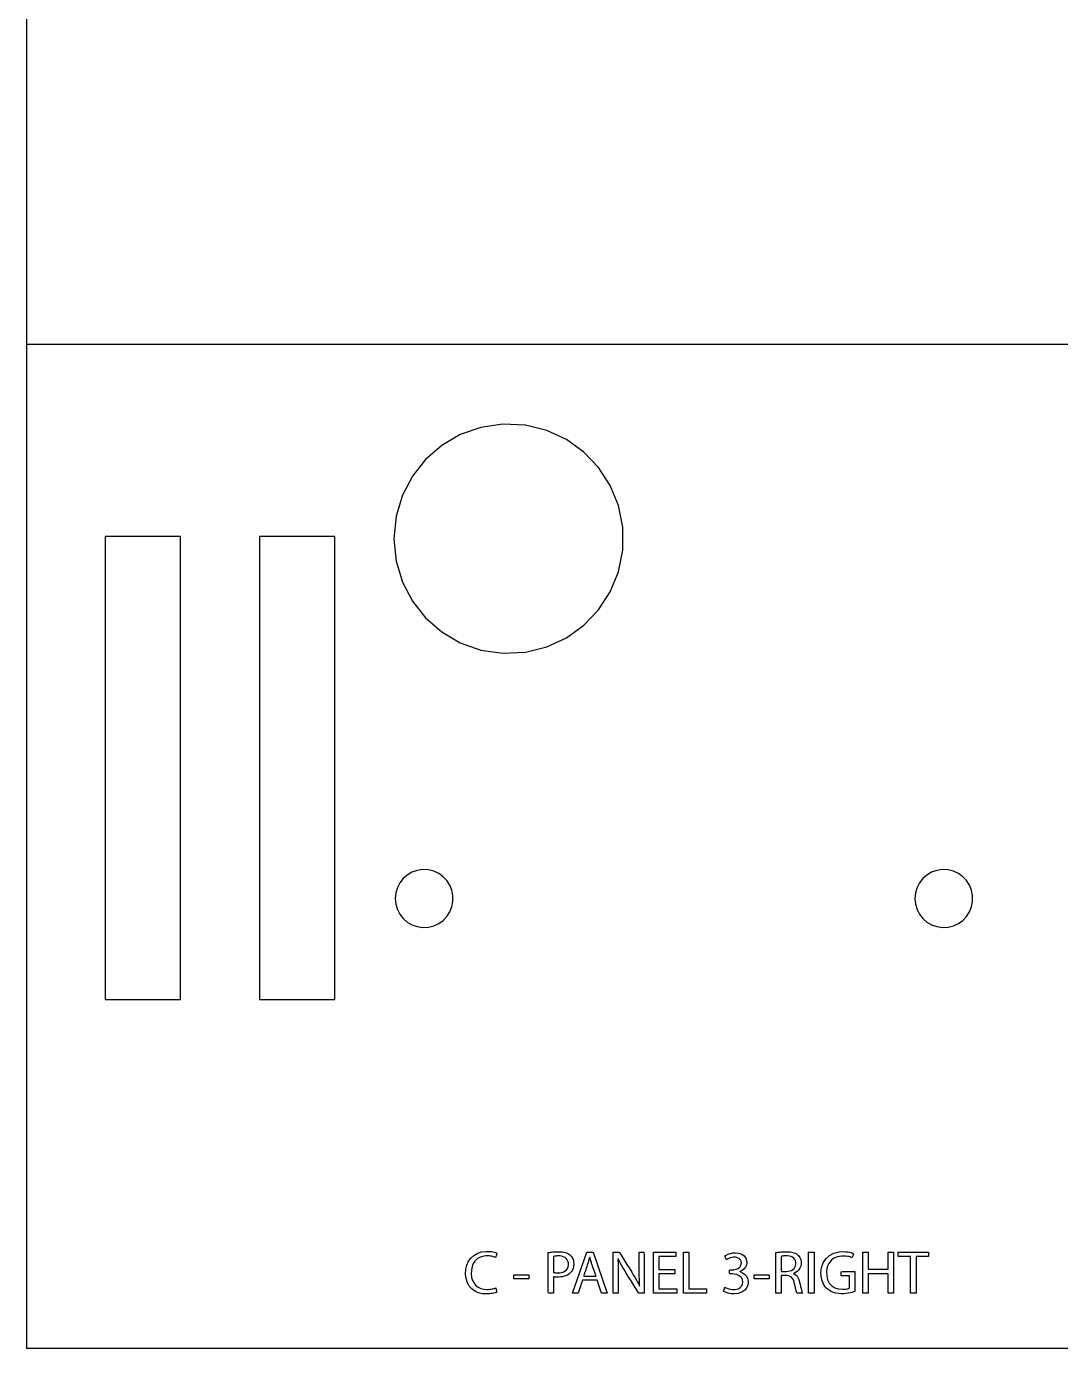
# Model space of a CAD drawing. Header units: metres. Extents: x 826 to 1488, y 1193 to 1485.
# Drawn here: x 825.5 to 879.2, y 1192.5 to 1261.1 of the extents above; entities that cross this region are included whole.
import ezdxf

# ---------------------------------------------------------------- set-up
doc = ezdxf.new("R2010")
doc.units = ezdxf.units.M

msp = doc.modelspace()

# ---------------------------------------------------------------- linework, layer by layer
at = {"layer": 'COMPONENT16'}
for p, q in [((848.463, 1197.054), (848.585, 1197.222)), ((848.585, 1197.222), (848.738, 1197.36)), ((848.738, 1197.36), (848.919, 1197.465)), ((848.907, 1197.173), (848.795, 1197.066)), ((849.04, 1197.255), (848.907, 1197.173)), ((848.919, 1197.465), (849.126, 1197.535)), ((849.193, 1197.309), (849.04, 1197.255)), ((849.126, 1197.535), (849.355, 1197.567)), ((849.364, 1197.335), (849.193, 1197.309)), ((849.355, 1197.567), (849.494, 1197.568)), ((849.477, 1197.336), (849.364, 1197.335)), ((849.539, 1197.333), (849.477, 1197.336)), ((849.494, 1197.568), (849.582, 1197.562)), ((849.599, 1197.326), (849.539, 1197.333)), ((849.582, 1197.562), (849.661, 1197.553)), ((849.656, 1197.317), (849.599, 1197.326)), ((849.709, 1197.305), (849.656, 1197.317)), ((849.661, 1197.553), (849.731, 1197.54)), ((849.759, 1197.291), (849.709, 1197.305)), ((849.731, 1197.54), (849.793, 1197.526)), ((849.805, 1197.275), (849.759, 1197.291)), ((849.793, 1197.526), (849.845, 1197.51)), ((849.847, 1197.257), (849.805, 1197.275)), ((849.845, 1197.51), (849.889, 1197.495)), ((849.872, 1197.268), (849.847, 1197.257)), ((849.882, 1197.299), (849.872, 1197.268)), ((849.894, 1197.338), (849.882, 1197.299)), ((849.889, 1197.495), (849.925, 1197.479)), ((849.907, 1197.379), (849.894, 1197.338)), ((849.919, 1197.419), (849.907, 1197.379)), ((849.929, 1197.451), (849.919, 1197.419)), ((849.925, 1197.479), (849.929, 1197.451)), ((852.599, 1197.509), (852.651, 1197.517)), ((852.599, 1197.42), (852.599, 1197.509)), ((852.599, 1197.186), (852.599, 1197.42)), ((852.599, 1196.855), (852.599, 1197.186)), ((852.651, 1197.517), (852.706, 1197.524)), ((852.706, 1197.524), (852.765, 1197.531)), ((852.765, 1197.531), (852.828, 1197.537)), ((852.828, 1197.537), (852.895, 1197.542)), ((852.913, 1197.316), (852.876, 1197.307)), ((852.876, 1197.307), (852.876, 1197.26)), ((852.876, 1197.26), (852.876, 1197.161)), ((852.876, 1197.161), (852.876, 1197.027)), ((852.895, 1197.542), (852.966, 1197.546)), ((852.939, 1197.32), (852.913, 1197.316)), ((852.969, 1197.323), (852.939, 1197.32)), ((852.966, 1197.546), (853.041, 1197.549)), ((853.002, 1197.326), (852.969, 1197.323)), ((853.038, 1197.328), (853.002, 1197.326)), ((853.077, 1197.33), (853.038, 1197.328)), ((853.041, 1197.549), (853.121, 1197.55)), ((853.119, 1197.33), (853.077, 1197.33)), ((853.201, 1197.328), (853.119, 1197.33)), ((853.121, 1197.55), (853.217, 1197.548)), ((853.301, 1197.315), (853.201, 1197.328)), ((853.217, 1197.548), (853.309, 1197.54)), ((853.39, 1197.289), (853.301, 1197.315)), ((853.309, 1197.54), (853.394, 1197.526)), ((853.468, 1197.25), (853.39, 1197.289)), ((853.394, 1197.526), (853.472, 1197.507)), ((853.532, 1197.199), (853.468, 1197.25)), ((853.472, 1197.507), (853.544, 1197.483)), ((853.583, 1197.135), (853.532, 1197.199)), ((853.544, 1197.483), (853.609, 1197.454)), ((853.609, 1197.454), (853.668, 1197.42)), ((853.668, 1197.42), (853.719, 1197.381)), ((853.719, 1197.381), (853.762, 1197.341)), ((853.762, 1197.341), (853.799, 1197.297)), ((853.799, 1197.297), (853.832, 1197.249)), ((853.832, 1197.249), (853.86, 1197.197)), ((853.86, 1195.393), (854.59, 1197.534)), ((853.86, 1197.197), (853.882, 1197.14)), ((854.59, 1197.534), (854.92, 1197.534)), ((854.713, 1197.173), (854.701, 1197.126)), ((854.725, 1197.22), (854.713, 1197.173)), ((854.753, 1197.274), (854.725, 1197.22)), ((854.765, 1197.228), (854.753, 1197.274)), ((854.777, 1197.182), (854.765, 1197.228)), ((854.789, 1197.135), (854.777, 1197.182)), ((854.92, 1197.534), (855.651, 1195.393)), ((855.965, 1197.524), (856.023, 1197.534)), ((855.965, 1197.311), (855.965, 1197.524)), ((855.965, 1196.901), (855.965, 1197.311)), ((856.023, 1197.534), (856.09, 1197.534)), ((856.09, 1197.534), (856.162, 1197.534)), ((856.162, 1197.534), (856.226, 1197.534)), ((856.216, 1197.194), (856.211, 1197.094)), ((856.269, 1197.082), (856.216, 1197.194)), ((856.226, 1197.534), (856.264, 1197.534)), ((856.264, 1197.534), (856.282, 1197.514)), ((856.282, 1197.514), (856.369, 1197.377)), ((856.369, 1197.377), (856.51, 1197.153)), ((857.311, 1197.498), (857.313, 1197.534)), ((857.311, 1197.362), (857.311, 1197.498)), ((857.311, 1197.166), (857.311, 1197.362)), ((857.311, 1196.954), (857.311, 1197.166)), ((857.313, 1197.534), (857.338, 1197.534)), ((857.338, 1197.534), (857.388, 1197.534)), ((857.388, 1197.534), (857.449, 1197.534)), ((857.449, 1197.534), (857.509, 1197.534)), ((857.509, 1197.534), (857.554, 1197.534)), ((857.554, 1197.534), (857.572, 1197.387)), ((857.572, 1197.387), (857.572, 1197.016)), ((858.051, 1195.393), (858.051, 1197.534)), ((858.051, 1197.534), (859.21, 1197.534)), ((859.21, 1197.302), (858.33, 1197.302)), ((858.33, 1197.302), (858.33, 1196.626)), ((859.21, 1197.534), (859.21, 1197.302)), ((859.613, 1197.534), (859.892, 1197.534)), ((859.613, 1195.393), (859.613, 1197.534)), ((859.892, 1197.534), (859.892, 1195.625)), ((861.758, 1197.328), (861.784, 1197.353)), ((861.77, 1197.295), (861.758, 1197.328)), ((861.789, 1197.244), (861.77, 1197.295)), ((861.784, 1197.353), (861.861, 1197.394)), ((861.81, 1197.191), (861.789, 1197.244)), ((861.832, 1197.131), (861.81, 1197.191)), ((861.887, 1197.165), (861.832, 1197.131)), ((861.861, 1197.394), (861.952, 1197.432)), ((861.952, 1197.199), (861.887, 1197.165)), ((861.952, 1197.432), (862.056, 1197.463)), ((862.027, 1197.229), (861.952, 1197.199)), ((862.109, 1197.252), (862.027, 1197.229)), ((862.056, 1197.463), (862.168, 1197.484)), ((862.196, 1197.265), (862.109, 1197.252)), ((862.168, 1197.484), (862.286, 1197.493)), ((862.304, 1197.264), (862.196, 1197.265)), ((862.286, 1197.493), (862.477, 1197.475)), ((862.416, 1197.24), (862.304, 1197.264)), ((862.5, 1197.193), (862.416, 1197.24)), ((862.477, 1197.475), (862.638, 1197.418)), ((862.559, 1197.129), (862.5, 1197.193)), ((862.638, 1197.418), (862.758, 1197.329)), ((862.758, 1197.329), (862.839, 1197.217)), ((862.839, 1197.217), (862.882, 1197.09)), ((864.391, 1197.505), (864.453, 1197.515)), ((864.391, 1197.393), (864.391, 1197.505)), ((864.391, 1197.101), (864.391, 1197.393)), ((864.453, 1197.515), (864.522, 1197.525)), ((864.522, 1197.525), (864.595, 1197.533)), ((864.595, 1197.533), (864.672, 1197.54)), ((864.705, 1197.319), (864.667, 1197.31)), ((864.667, 1197.31), (864.667, 1197.266)), ((864.667, 1197.266), (864.667, 1197.173)), ((864.667, 1197.173), (864.667, 1197.047)), ((864.672, 1197.54), (864.751, 1197.545)), ((864.732, 1197.323), (864.705, 1197.319)), ((864.762, 1197.327), (864.732, 1197.323)), ((864.751, 1197.545), (864.831, 1197.548)), ((864.796, 1197.329), (864.762, 1197.327)), ((864.834, 1197.332), (864.796, 1197.329)), ((864.831, 1197.548), (864.91, 1197.55)), ((864.876, 1197.333), (864.834, 1197.332)), ((864.921, 1197.334), (864.876, 1197.333)), ((864.91, 1197.55), (865.023, 1197.547)), ((865.003, 1197.332), (864.921, 1197.334)), ((865.1, 1197.32), (865.003, 1197.332)), ((865.023, 1197.547), (865.132, 1197.538)), ((865.187, 1197.296), (865.1, 1197.32)), ((865.132, 1197.538), (865.23, 1197.522)), ((865.263, 1197.261), (865.187, 1197.296)), ((865.23, 1197.522), (865.317, 1197.499)), ((865.326, 1197.214), (865.263, 1197.261)), ((865.317, 1197.499), (865.395, 1197.47)), ((865.376, 1197.154), (865.326, 1197.214)), ((865.395, 1197.47), (865.464, 1197.433)), ((865.464, 1197.433), (865.525, 1197.389)), ((865.525, 1197.389), (865.571, 1197.345)), ((865.571, 1197.345), (865.609, 1197.298)), ((865.609, 1197.298), (865.641, 1197.246)), ((865.641, 1197.246), (865.668, 1197.189)), ((865.668, 1197.189), (865.688, 1197.128)), ((866.096, 1195.393), (866.096, 1197.534)), ((866.096, 1197.534), (866.375, 1197.534)), ((866.375, 1197.534), (866.375, 1195.393)), ((866.846, 1196.971), (866.984, 1197.182)), ((866.984, 1197.182), (867.172, 1197.351)), ((867.172, 1197.351), (867.406, 1197.473)), ((867.41, 1197.21), (867.258, 1197.095)), ((867.406, 1197.473), (867.683, 1197.542)), ((867.594, 1197.286), (867.41, 1197.21)), ((867.807, 1197.322), (867.594, 1197.286)), ((867.683, 1197.542), (867.927, 1197.556)), ((867.947, 1197.323), (867.807, 1197.322)), ((867.927, 1197.556), (868.032, 1197.55)), ((868.033, 1197.317), (867.947, 1197.323)), ((868.032, 1197.55), (868.129, 1197.539)), ((868.111, 1197.307), (868.033, 1197.317)), ((868.181, 1197.293), (868.111, 1197.307)), ((868.129, 1197.539), (868.217, 1197.524)), ((868.245, 1197.276), (868.181, 1197.293)), ((868.217, 1197.524), (868.294, 1197.505)), ((868.304, 1197.255), (868.245, 1197.276)), ((868.294, 1197.505), (868.36, 1197.485)), ((868.361, 1197.246), (868.304, 1197.255)), ((868.36, 1197.485), (868.412, 1197.464)), ((868.372, 1197.281), (868.361, 1197.246)), ((868.387, 1197.328), (868.372, 1197.281)), ((868.402, 1197.378), (868.387, 1197.328)), ((868.416, 1197.422), (868.402, 1197.378)), ((868.412, 1197.464), (868.416, 1197.422)), ((868.906, 1195.393), (868.906, 1197.534)), ((868.906, 1197.534), (869.185, 1197.534)), ((869.185, 1197.534), (869.185, 1196.638)), ((870.221, 1196.638), (870.221, 1197.534)), ((870.221, 1197.534), (870.5, 1197.534)), ((870.5, 1197.534), (870.5, 1195.393)), ((870.735, 1197.299), (870.735, 1197.534)), ((870.735, 1197.534), (872.319, 1197.534)), ((871.386, 1197.299), (870.735, 1197.299)), ((871.386, 1195.393), (871.386, 1197.299)), ((872.319, 1197.299), (871.665, 1197.299)), ((871.665, 1197.299), (871.665, 1195.393)), ((872.319, 1197.534), (872.319, 1197.299)), ((848.311, 1196.393), (848.323, 1196.637)), ((848.323, 1196.637), (848.375, 1196.858)), ((848.375, 1196.858), (848.463, 1197.054)), ((848.61, 1196.594), (848.603, 1196.396)), ((848.645, 1196.775), (848.61, 1196.594)), ((848.707, 1196.933), (848.645, 1196.775)), ((848.795, 1197.066), (848.707, 1196.933)), ((852.599, 1196.473), (852.599, 1196.855)), ((852.599, 1196.088), (852.599, 1196.473)), ((852.876, 1197.027), (852.876, 1196.877)), ((852.876, 1196.877), (852.876, 1196.729)), ((852.876, 1196.729), (852.876, 1196.601)), ((852.876, 1196.601), (852.876, 1196.511)), ((852.876, 1196.511), (852.876, 1196.476)), ((852.876, 1196.476), (852.923, 1196.466)), ((853.198, 1196.459), (853.304, 1196.477)), ((853.304, 1196.477), (853.397, 1196.51)), ((853.397, 1196.51), (853.477, 1196.556)), ((853.477, 1196.556), (853.541, 1196.615)), ((853.541, 1196.615), (853.591, 1196.687)), ((853.619, 1197.059), (853.583, 1197.135)), ((853.591, 1196.687), (853.624, 1196.771)), ((853.638, 1196.968), (853.619, 1197.059)), ((853.624, 1196.771), (853.64, 1196.867)), ((853.64, 1196.867), (853.638, 1196.968)), ((853.77, 1196.485), (853.72, 1196.436)), ((853.805, 1196.53), (853.77, 1196.485)), ((853.836, 1196.579), (853.805, 1196.53)), ((853.862, 1196.631), (853.836, 1196.579)), ((853.883, 1196.687), (853.862, 1196.631)), ((853.882, 1197.14), (853.9, 1197.079)), ((853.899, 1196.746), (853.883, 1196.687)), ((853.91, 1196.81), (853.899, 1196.746)), ((853.9, 1197.079), (853.911, 1197.015)), ((853.916, 1196.877), (853.91, 1196.81)), ((853.911, 1197.015), (853.917, 1196.947)), ((853.917, 1196.947), (853.916, 1196.877)), ((854.52, 1196.564), (854.483, 1196.454)), ((854.558, 1196.677), (854.52, 1196.564)), ((854.593, 1196.779), (854.558, 1196.677)), ((854.62, 1196.858), (854.593, 1196.779)), ((854.634, 1196.899), (854.62, 1196.858)), ((854.645, 1196.934), (854.634, 1196.899)), ((854.66, 1196.982), (854.645, 1196.934)), ((854.675, 1197.03), (854.66, 1196.982)), ((854.688, 1197.078), (854.675, 1197.03)), ((854.701, 1197.126), (854.688, 1197.078)), ((854.802, 1197.088), (854.789, 1197.135)), ((854.816, 1197.04), (854.802, 1197.088)), ((854.83, 1196.991), (854.816, 1197.04)), ((854.846, 1196.941), (854.83, 1196.991)), ((854.86, 1196.898), (854.846, 1196.941)), ((854.872, 1196.865), (854.86, 1196.898)), ((854.897, 1196.792), (854.872, 1196.865)), ((854.931, 1196.693), (854.897, 1196.792)), ((854.97, 1196.581), (854.931, 1196.693)), ((855.008, 1196.471), (854.97, 1196.581)), ((855.041, 1196.375), (855.008, 1196.471)), ((855.965, 1196.399), (855.965, 1196.901)), ((856.211, 1197.094), (856.217, 1196.965)), ((856.217, 1196.965), (856.221, 1196.832)), ((856.221, 1196.832), (856.223, 1196.695)), ((856.223, 1196.695), (856.225, 1196.549)), ((856.225, 1196.549), (856.225, 1196.391)), ((856.327, 1196.968), (856.269, 1197.082)), ((856.389, 1196.853), (856.327, 1196.968)), ((856.455, 1196.738), (856.389, 1196.853)), ((856.524, 1196.623), (856.455, 1196.738)), ((856.51, 1197.153), (856.672, 1196.895)), ((856.595, 1196.508), (856.524, 1196.623)), ((856.64, 1196.436), (856.595, 1196.508)), ((856.672, 1196.895), (856.822, 1196.658)), ((856.822, 1196.658), (856.925, 1196.494)), ((856.925, 1196.494), (856.971, 1196.421)), ((857.311, 1196.768), (857.311, 1196.954)), ((857.311, 1196.655), (857.311, 1196.768)), ((857.312, 1196.56), (857.311, 1196.655)), ((857.313, 1196.409), (857.312, 1196.56)), ((857.572, 1197.016), (857.572, 1196.528)), ((857.572, 1196.528), (857.572, 1196.026)), ((858.33, 1196.626), (859.159, 1196.626)), ((859.159, 1196.626), (859.159, 1196.397)), ((861.991, 1196.595), (862.046, 1196.607)), ((861.991, 1196.556), (861.991, 1196.595)), ((861.991, 1196.502), (861.991, 1196.556)), ((861.991, 1196.448), (861.991, 1196.502)), ((862.046, 1196.607), (862.087, 1196.607)), ((862.087, 1196.607), (862.124, 1196.607)), ((862.124, 1196.607), (862.222, 1196.611)), ((862.222, 1196.611), (862.336, 1196.636)), ((862.336, 1196.636), (862.442, 1196.683)), ((862.442, 1196.683), (862.53, 1196.754)), ((862.538, 1196.523), (862.508, 1196.511)), ((862.53, 1196.754), (862.589, 1196.849)), ((862.657, 1196.584), (862.538, 1196.523)), ((862.538, 1196.523), (862.667, 1196.453)), ((862.594, 1197.052), (862.559, 1197.129)), ((862.589, 1196.849), (862.607, 1196.966)), ((862.607, 1196.966), (862.594, 1197.052)), ((862.751, 1196.661), (862.657, 1196.584)), ((862.821, 1196.751), (862.751, 1196.661)), ((862.867, 1196.852), (862.821, 1196.751)), ((862.888, 1196.962), (862.867, 1196.852)), ((862.882, 1197.09), (862.888, 1196.962)), ((864.391, 1196.7), (864.391, 1197.101)), ((864.391, 1196.26), (864.391, 1196.7)), ((864.667, 1197.047), (864.667, 1196.907)), ((864.667, 1196.907), (864.667, 1196.767)), ((864.667, 1196.767), (864.667, 1196.647)), ((864.667, 1196.647), (864.667, 1196.562)), ((864.667, 1196.562), (864.667, 1196.53)), ((864.667, 1196.53), (864.71, 1196.53)), ((864.71, 1196.53), (864.753, 1196.53)), ((864.753, 1196.53), (864.804, 1196.53)), ((864.804, 1196.53), (864.854, 1196.53)), ((864.854, 1196.53), (864.9, 1196.53)), ((864.9, 1196.53), (864.934, 1196.53)), ((864.934, 1196.53), (865.033, 1196.535)), ((865.033, 1196.535), (865.128, 1196.553)), ((865.128, 1196.553), (865.212, 1196.584)), ((865.212, 1196.584), (865.283, 1196.627)), ((865.283, 1196.627), (865.342, 1196.681)), ((865.342, 1196.681), (865.387, 1196.745)), ((865.448, 1196.489), (865.361, 1196.443)), ((865.411, 1197.081), (865.376, 1197.154)), ((865.387, 1196.745), (865.417, 1196.819)), ((865.43, 1196.995), (865.411, 1197.081)), ((865.417, 1196.819), (865.431, 1196.901)), ((865.431, 1196.901), (865.43, 1196.995)), ((865.526, 1196.547), (865.448, 1196.489)), ((865.592, 1196.618), (865.526, 1196.547)), ((865.646, 1196.7), (865.592, 1196.618)), ((865.685, 1196.794), (865.646, 1196.7)), ((865.706, 1196.9), (865.685, 1196.794)), ((865.688, 1197.128), (865.702, 1197.063)), ((865.702, 1197.063), (865.708, 1196.995)), ((865.708, 1196.995), (865.706, 1196.9)), ((866.731, 1196.451), (866.76, 1196.726)), ((866.76, 1196.726), (866.846, 1196.971)), ((867.063, 1196.759), (867.026, 1196.543)), ((867.026, 1196.543), (867.033, 1196.307)), ((867.141, 1196.944), (867.063, 1196.759)), ((867.258, 1197.095), (867.141, 1196.944)), ((867.785, 1196.511), (867.859, 1196.517)), ((867.785, 1196.483), (867.785, 1196.511)), ((867.785, 1196.439), (867.785, 1196.483)), ((867.859, 1196.517), (867.984, 1196.517)), ((867.984, 1196.517), (868.138, 1196.517)), ((868.138, 1196.517), (868.292, 1196.517)), ((868.292, 1196.517), (868.417, 1196.517)), ((868.417, 1196.517), (868.485, 1196.517)), ((868.485, 1196.517), (868.49, 1196.489)), ((868.49, 1196.489), (868.49, 1196.357)), ((869.185, 1196.638), (870.221, 1196.638)), ((848.339, 1196.153), (848.311, 1196.393)), ((848.404, 1195.943), (848.339, 1196.153)), ((848.503, 1195.764), (848.404, 1195.943)), ((848.603, 1196.396), (848.625, 1196.216)), ((848.625, 1196.216), (848.673, 1196.055)), ((848.673, 1196.055), (848.747, 1195.916)), ((848.747, 1195.916), (848.844, 1195.799)), ((848.844, 1195.799), (848.966, 1195.707)), ((850.805, 1196.149), (850.805, 1196.352)), ((850.805, 1196.352), (851.59, 1196.352)), ((851.59, 1196.149), (850.805, 1196.149)), ((851.59, 1196.352), (851.59, 1196.149)), ((852.599, 1195.749), (852.599, 1196.088)), ((852.916, 1196.243), (852.876, 1196.247)), ((852.876, 1196.247), (852.876, 1196.189)), ((852.876, 1196.189), (852.876, 1196.079)), ((852.876, 1196.079), (852.876, 1195.935)), ((852.876, 1195.935), (852.876, 1195.778)), ((852.942, 1196.239), (852.916, 1196.243)), ((852.923, 1196.466), (852.948, 1196.462)), ((852.969, 1196.236), (852.942, 1196.239)), ((852.948, 1196.462), (852.975, 1196.459)), ((852.997, 1196.234), (852.969, 1196.236)), ((852.975, 1196.459), (853.004, 1196.457)), ((853.025, 1196.233), (852.997, 1196.234)), ((853.004, 1196.457), (853.034, 1196.455)), ((853.055, 1196.232), (853.025, 1196.233)), ((853.034, 1196.455), (853.065, 1196.454)), ((853.085, 1196.232), (853.055, 1196.232)), ((853.065, 1196.454), (853.098, 1196.454)), ((853.153, 1196.233), (853.085, 1196.232)), ((853.098, 1196.454), (853.198, 1196.459)), ((853.249, 1196.241), (853.153, 1196.233)), ((853.341, 1196.255), (853.249, 1196.241)), ((853.429, 1196.277), (853.341, 1196.255)), ((853.511, 1196.306), (853.429, 1196.277)), ((853.587, 1196.342), (853.511, 1196.306)), ((853.657, 1196.386), (853.587, 1196.342)), ((853.72, 1196.436), (853.657, 1196.386)), ((854.368, 1196.066), (854.146, 1195.393)), ((855.127, 1196.066), (854.368, 1196.066)), ((854.452, 1196.362), (854.431, 1196.301)), ((854.431, 1196.301), (854.461, 1196.282)), ((854.483, 1196.454), (854.452, 1196.362)), ((854.461, 1196.282), (854.538, 1196.282)), ((854.538, 1196.282), (854.642, 1196.282)), ((854.642, 1196.282), (854.759, 1196.282)), ((854.759, 1196.282), (854.875, 1196.282)), ((854.875, 1196.282), (854.975, 1196.282)), ((854.975, 1196.282), (855.046, 1196.282)), ((855.064, 1196.308), (855.041, 1196.375)), ((855.046, 1196.282), (855.073, 1196.282)), ((855.073, 1196.282), (855.064, 1196.308)), ((855.356, 1195.393), (855.127, 1196.066)), ((855.965, 1195.911), (855.965, 1196.399)), ((855.965, 1195.54), (855.965, 1195.911)), ((856.225, 1196.391), (856.225, 1196.291)), ((856.225, 1196.291), (856.225, 1196.175)), ((856.225, 1196.175), (856.225, 1195.986)), ((856.225, 1195.986), (856.225, 1195.769)), ((856.743, 1196.272), (856.64, 1196.436)), ((856.892, 1196.034), (856.743, 1196.272)), ((857.053, 1195.776), (856.892, 1196.034)), ((856.971, 1196.421), (857.042, 1196.303)), ((857.042, 1196.303), (857.11, 1196.189)), ((857.11, 1196.189), (857.172, 1196.077)), ((857.172, 1196.077), (857.23, 1195.968)), ((857.23, 1195.968), (857.284, 1195.861)), ((857.284, 1195.861), (857.334, 1195.755)), ((857.315, 1196.267), (857.313, 1196.409)), ((857.32, 1196.13), (857.315, 1196.267)), ((857.326, 1195.995), (857.32, 1196.13)), ((857.335, 1195.86), (857.326, 1195.995)), ((857.334, 1195.755), (857.335, 1195.86)), ((857.572, 1196.026), (857.572, 1195.616)), ((859.159, 1196.397), (858.33, 1196.397)), ((858.33, 1196.397), (858.33, 1195.625)), ((862.01, 1196.397), (861.991, 1196.448)), ((862.046, 1196.397), (862.01, 1196.397)), ((862.087, 1196.397), (862.046, 1196.397)), ((862.145, 1196.397), (862.087, 1196.397)), ((862.243, 1196.391), (862.145, 1196.397)), ((862.38, 1196.362), (862.243, 1196.391)), ((862.501, 1196.307), (862.38, 1196.362)), ((862.597, 1196.223), (862.501, 1196.307)), ((862.66, 1196.11), (862.597, 1196.223)), ((862.626, 1195.778), (862.667, 1195.875)), ((862.68, 1195.974), (862.66, 1196.11)), ((862.667, 1196.453), (862.779, 1196.382)), ((862.667, 1195.875), (862.68, 1195.974)), ((862.779, 1196.382), (862.87, 1196.286)), ((862.87, 1196.286), (862.934, 1196.168)), ((862.958, 1195.861), (862.9, 1195.698)), ((862.934, 1196.168), (862.966, 1196.029)), ((862.966, 1196.029), (862.958, 1195.861)), ((863.27, 1196.149), (863.27, 1196.352)), ((863.27, 1196.352), (864.055, 1196.352)), ((864.055, 1196.149), (863.27, 1196.149)), ((864.055, 1196.352), (864.055, 1196.149)), ((864.391, 1195.849), (864.391, 1196.26)), ((864.391, 1195.538), (864.391, 1195.849)), ((864.672, 1196.321), (864.667, 1196.224)), ((864.667, 1196.224), (864.667, 1196.072)), ((864.667, 1196.072), (864.667, 1195.885)), ((864.667, 1195.885), (864.667, 1195.693)), ((864.7, 1196.321), (864.672, 1196.321)), ((864.744, 1196.321), (864.7, 1196.321)), ((864.798, 1196.321), (864.744, 1196.321)), ((864.851, 1196.321), (864.798, 1196.321)), ((864.896, 1196.321), (864.851, 1196.321)), ((864.923, 1196.321), (864.896, 1196.321)), ((864.972, 1196.318), (864.923, 1196.321)), ((865.063, 1196.302), (864.972, 1196.318)), ((865.141, 1196.272), (865.063, 1196.302)), ((865.206, 1196.228), (865.141, 1196.272)), ((865.26, 1196.166), (865.206, 1196.228)), ((865.304, 1196.087), (865.26, 1196.166)), ((865.339, 1195.988), (865.304, 1196.087)), ((865.361, 1196.443), (865.309, 1196.422)), ((865.309, 1196.422), (865.328, 1196.405)), ((865.328, 1196.405), (865.39, 1196.373)), ((865.366, 1195.873), (865.339, 1195.988)), ((865.39, 1195.769), (865.366, 1195.873)), ((865.39, 1196.373), (865.445, 1196.329)), ((865.445, 1196.329), (865.494, 1196.276)), ((865.494, 1196.276), (865.535, 1196.212)), ((865.535, 1196.212), (865.571, 1196.14)), ((865.571, 1196.14), (865.6, 1196.058)), ((865.6, 1196.058), (865.624, 1195.963)), ((865.624, 1195.963), (865.652, 1195.845)), ((865.652, 1195.845), (865.678, 1195.738)), ((866.739, 1196.304), (866.731, 1196.451)), ((866.761, 1196.165), (866.739, 1196.304)), ((866.796, 1196.035), (866.761, 1196.165)), ((866.845, 1195.915), (866.796, 1196.035)), ((866.905, 1195.806), (866.845, 1195.915)), ((866.976, 1195.71), (866.905, 1195.806)), ((867.033, 1196.307), (867.082, 1196.099)), ((867.082, 1196.099), (867.169, 1195.925)), ((867.169, 1195.925), (867.293, 1195.786)), ((867.293, 1195.786), (867.449, 1195.684)), ((867.785, 1196.39), (867.785, 1196.439)), ((867.785, 1196.343), (867.785, 1196.39)), ((867.785, 1196.295), (867.785, 1196.343)), ((867.812, 1196.295), (867.785, 1196.295)), ((867.879, 1196.295), (867.812, 1196.295)), ((867.969, 1196.295), (867.879, 1196.295)), ((868.065, 1196.295), (867.969, 1196.295)), ((868.15, 1196.295), (868.065, 1196.295)), ((868.217, 1196.291), (868.15, 1196.295)), ((868.217, 1196.229), (868.217, 1196.291)), ((868.217, 1196.115), (868.217, 1196.229)), ((868.217, 1195.976), (868.217, 1196.115)), ((868.217, 1195.837), (868.217, 1195.976)), ((868.217, 1195.723), (868.217, 1195.837)), ((868.49, 1196.357), (868.49, 1196.155)), ((868.49, 1196.155), (868.49, 1195.926)), ((868.49, 1195.926), (868.49, 1195.711)), ((870.221, 1196.397), (869.185, 1196.397)), ((869.185, 1196.397), (869.185, 1195.393)), ((870.221, 1195.393), (870.221, 1196.397)), ((848.632, 1195.617), (848.503, 1195.764)), ((848.789, 1195.502), (848.632, 1195.617)), ((848.969, 1195.421), (848.789, 1195.502)), ((848.966, 1195.707), (849.109, 1195.641)), ((849.169, 1195.373), (848.969, 1195.421)), ((849.109, 1195.641), (849.275, 1195.603)), ((849.374, 1195.359), (849.169, 1195.373)), ((849.275, 1195.603), (849.434, 1195.594)), ((849.467, 1195.361), (849.374, 1195.359)), ((849.434, 1195.594), (849.498, 1195.596)), ((849.555, 1195.368), (849.467, 1195.361)), ((849.498, 1195.596), (849.56, 1195.601)), ((849.637, 1195.378), (849.555, 1195.368)), ((849.56, 1195.601), (849.621, 1195.609)), ((849.621, 1195.609), (849.68, 1195.619)), ((849.711, 1195.391), (849.637, 1195.378)), ((849.68, 1195.619), (849.736, 1195.632)), ((849.779, 1195.406), (849.711, 1195.391)), ((849.736, 1195.632), (849.788, 1195.648)), ((849.838, 1195.423), (849.779, 1195.406)), ((849.788, 1195.648), (849.836, 1195.665)), ((849.836, 1195.665), (849.876, 1195.682)), ((849.888, 1195.441), (849.838, 1195.423)), ((849.876, 1195.682), (849.885, 1195.645)), ((849.885, 1195.645), (849.893, 1195.61)), ((849.93, 1195.46), (849.888, 1195.441)), ((849.893, 1195.61), (849.903, 1195.569)), ((849.903, 1195.569), (849.913, 1195.529)), ((849.913, 1195.529), (849.921, 1195.494)), ((849.921, 1195.494), (849.93, 1195.46)), ((852.599, 1195.501), (852.599, 1195.749)), ((852.609, 1195.393), (852.599, 1195.501)), ((852.637, 1195.393), (852.609, 1195.393)), ((852.68, 1195.393), (852.637, 1195.393)), ((852.729, 1195.393), (852.68, 1195.393)), ((852.779, 1195.393), (852.729, 1195.393)), ((852.825, 1195.393), (852.779, 1195.393)), ((852.859, 1195.393), (852.825, 1195.393)), ((852.876, 1195.415), (852.859, 1195.393)), ((852.876, 1195.778), (852.876, 1195.626)), ((852.876, 1195.626), (852.876, 1195.499)), ((852.876, 1195.499), (852.876, 1195.415)), ((854.146, 1195.393), (853.86, 1195.393)), ((855.651, 1195.393), (855.356, 1195.393)), ((855.965, 1195.393), (855.965, 1195.54)), ((856.028, 1195.393), (855.965, 1195.393)), ((856.087, 1195.393), (856.028, 1195.393)), ((856.148, 1195.393), (856.087, 1195.393)), ((856.198, 1195.393), (856.148, 1195.393)), ((856.224, 1195.393), (856.198, 1195.393)), ((856.225, 1195.43), (856.224, 1195.393)), ((856.225, 1195.769), (856.225, 1195.568)), ((856.225, 1195.568), (856.225, 1195.43)), ((857.194, 1195.551), (857.053, 1195.776)), ((857.28, 1195.413), (857.194, 1195.551)), ((857.298, 1195.393), (857.28, 1195.413)), ((857.333, 1195.393), (857.298, 1195.393)), ((857.391, 1195.393), (857.333, 1195.393)), ((857.457, 1195.393), (857.391, 1195.393)), ((857.518, 1195.393), (857.457, 1195.393)), ((857.572, 1195.403), (857.518, 1195.393)), ((857.572, 1195.616), (857.572, 1195.403)), ((859.258, 1195.393), (858.051, 1195.393)), ((858.33, 1195.625), (859.258, 1195.625)), ((859.258, 1195.625), (859.258, 1195.393)), ((860.807, 1195.393), (859.613, 1195.393)), ((859.892, 1195.625), (860.807, 1195.625)), ((860.807, 1195.625), (860.807, 1195.393)), ((861.682, 1195.504), (861.694, 1195.539)), ((861.706, 1195.482), (861.682, 1195.504)), ((861.694, 1195.539), (861.713, 1195.592)), ((861.778, 1195.446), (861.706, 1195.482)), ((861.713, 1195.592), (861.733, 1195.648)), ((861.733, 1195.648), (861.756, 1195.711)), ((861.756, 1195.711), (861.808, 1195.683)), ((861.867, 1195.413), (861.778, 1195.446)), ((861.808, 1195.683), (861.877, 1195.652)), ((861.968, 1195.386), (861.867, 1195.413)), ((861.877, 1195.652), (861.96, 1195.623)), ((861.96, 1195.623), (862.053, 1195.6)), ((862.081, 1195.367), (861.968, 1195.386)), ((862.053, 1195.6), (862.155, 1195.586)), ((862.202, 1195.359), (862.081, 1195.367)), ((862.155, 1195.586), (862.294, 1195.588)), ((862.435, 1195.38), (862.202, 1195.359)), ((862.294, 1195.588), (862.444, 1195.625)), ((862.637, 1195.449), (862.435, 1195.38)), ((862.444, 1195.625), (862.553, 1195.691)), ((862.553, 1195.691), (862.626, 1195.778)), ((862.792, 1195.558), (862.637, 1195.449)), ((862.9, 1195.698), (862.792, 1195.558)), ((864.402, 1195.393), (864.391, 1195.538)), ((864.437, 1195.393), (864.402, 1195.393)), ((864.488, 1195.393), (864.437, 1195.393)), ((864.546, 1195.393), (864.488, 1195.393)), ((864.601, 1195.393), (864.546, 1195.393)), ((864.666, 1195.393), (864.601, 1195.393)), ((864.667, 1195.419), (864.666, 1195.393)), ((864.667, 1195.693), (864.667, 1195.528)), ((864.667, 1195.528), (864.667, 1195.419)), ((865.412, 1195.676), (865.39, 1195.769)), ((865.432, 1195.594), (865.412, 1195.676)), ((865.452, 1195.524), (865.432, 1195.594)), ((865.47, 1195.466), (865.452, 1195.524)), ((865.486, 1195.421), (865.47, 1195.466)), ((865.519, 1195.393), (865.486, 1195.421)), ((865.561, 1195.393), (865.519, 1195.393)), ((865.617, 1195.393), (865.561, 1195.393)), ((865.676, 1195.393), (865.617, 1195.393)), ((865.731, 1195.393), (865.676, 1195.393)), ((865.678, 1195.738), (865.702, 1195.643)), ((865.702, 1195.643), (865.725, 1195.561)), ((865.725, 1195.561), (865.746, 1195.491)), ((865.785, 1195.393), (865.731, 1195.393)), ((865.746, 1195.491), (865.766, 1195.435)), ((865.766, 1195.435), (865.785, 1195.393)), ((866.375, 1195.393), (866.096, 1195.393)), ((867.061, 1195.625), (866.976, 1195.71)), ((867.162, 1195.547), (867.061, 1195.625)), ((867.271, 1195.485), (867.162, 1195.547)), ((867.387, 1195.437), (867.271, 1195.485)), ((867.511, 1195.403), (867.387, 1195.437)), ((867.449, 1195.684), (867.636, 1195.621)), ((867.642, 1195.381), (867.511, 1195.403)), ((867.636, 1195.621), (867.849, 1195.6)), ((867.782, 1195.372), (867.642, 1195.381)), ((867.915, 1195.373), (867.782, 1195.372)), ((867.849, 1195.6), (867.927, 1195.601)), ((868.038, 1195.383), (867.915, 1195.373)), ((867.927, 1195.601), (867.996, 1195.606)), ((867.996, 1195.606), (868.058, 1195.613)), ((868.152, 1195.399), (868.038, 1195.383)), ((868.058, 1195.613), (868.112, 1195.623)), ((868.112, 1195.623), (868.158, 1195.635)), ((868.255, 1195.419), (868.152, 1195.399)), ((868.158, 1195.635), (868.196, 1195.648)), ((868.196, 1195.648), (868.217, 1195.723)), ((868.348, 1195.442), (868.255, 1195.419)), ((868.427, 1195.466), (868.348, 1195.442)), ((868.49, 1195.489), (868.427, 1195.466)), ((868.49, 1195.711), (868.49, 1195.551)), ((868.49, 1195.551), (868.49, 1195.489)), ((869.185, 1195.393), (868.906, 1195.393)), ((870.5, 1195.393), (870.221, 1195.393)), ((871.665, 1195.393), (871.386, 1195.393))]:
    msp.add_line(p, q, dxfattribs=at)
at = {"layer": 'GROUP0'}
for p, q in [((825.542, 1296.607), (825.542, 1244.607)), ((825.542, 1244.607), (825.542, 1192.527)), ((825.542, 1244.607), (880.542, 1244.607)), ((850.244, 1240.47), (849.098, 1240.301)), ((851.421, 1240.413), (850.244, 1240.47)), ((852.529, 1240.137), (851.421, 1240.413)), ((848.033, 1239.925), (847.072, 1239.362)), ((849.098, 1240.301), (848.033, 1239.925)), ((853.545, 1239.665), (852.529, 1240.137)), ((847.072, 1239.362), (846.237, 1238.636)), ((854.445, 1239.018), (853.545, 1239.665)), ((855.209, 1238.218), (854.445, 1239.018)), ((846.237, 1238.636), (845.55, 1237.767)), ((845.55, 1237.767), (845.032, 1236.779)), ((855.814, 1237.287), (855.209, 1238.218)), ((856.24, 1236.246), (855.814, 1237.287)), ((845.032, 1236.779), (844.705, 1235.691)), ((856.463, 1235.118), (856.24, 1236.246)), ((844.705, 1235.691), (844.592, 1234.528)), ((856.463, 1233.937), (856.463, 1235.118)), ((829.625, 1234.647), (829.625, 1210.637)), ((833.525, 1234.647), (829.625, 1234.647)), ((833.525, 1210.637), (833.525, 1234.647)), ((841.525, 1234.647), (837.625, 1234.647)), ((837.625, 1234.647), (837.625, 1210.637)), ((841.525, 1210.637), (841.525, 1234.647)), ((844.592, 1234.528), (844.705, 1233.364)), ((856.24, 1232.809), (856.463, 1233.937)), ((844.705, 1233.364), (845.032, 1232.276)), ((845.032, 1232.276), (845.55, 1231.288)), ((855.814, 1231.768), (856.24, 1232.809)), ((855.209, 1230.837), (855.814, 1231.768)), ((845.55, 1231.288), (846.237, 1230.419)), ((854.445, 1230.037), (855.209, 1230.837)), ((846.237, 1230.419), (847.072, 1229.693)), ((847.072, 1229.693), (848.033, 1229.131)), ((852.529, 1228.918), (853.545, 1229.39)), ((853.545, 1229.39), (854.445, 1230.037)), ((848.033, 1229.131), (849.098, 1228.754)), ((849.098, 1228.754), (850.244, 1228.585)), ((851.421, 1228.642), (852.529, 1228.918)), ((850.244, 1228.585), (851.421, 1228.642)), ((845.288, 1217.086), (845.078, 1216.903)), ((845.531, 1217.227), (845.288, 1217.086)), ((845.799, 1217.322), (845.531, 1217.227)), ((846.088, 1217.365), (845.799, 1217.322)), ((846.385, 1217.351), (846.088, 1217.365)), ((846.664, 1217.281), (846.385, 1217.351)), ((846.92, 1217.162), (846.664, 1217.281)), ((847.147, 1216.999), (846.92, 1217.162)), ((872.233, 1217.086), (872.023, 1216.903)), ((872.475, 1217.227), (872.233, 1217.086)), ((872.744, 1217.322), (872.475, 1217.227)), ((873.033, 1217.365), (872.744, 1217.322)), ((873.329, 1217.351), (873.033, 1217.365)), ((873.609, 1217.281), (873.329, 1217.351)), ((873.865, 1217.162), (873.609, 1217.281)), ((874.092, 1216.999), (873.865, 1217.162)), ((844.774, 1216.434), (844.692, 1216.16)), ((844.905, 1216.684), (844.774, 1216.434)), ((845.078, 1216.903), (844.905, 1216.684)), ((847.34, 1216.797), (847.147, 1216.999)), ((847.492, 1216.562), (847.34, 1216.797)), ((847.599, 1216.3), (847.492, 1216.562)), ((871.719, 1216.434), (871.637, 1216.16)), ((871.849, 1216.684), (871.719, 1216.434)), ((872.023, 1216.903), (871.849, 1216.684)), ((874.285, 1216.797), (874.092, 1216.999)), ((874.437, 1216.562), (874.285, 1216.797)), ((874.544, 1216.3), (874.437, 1216.562)), ((844.692, 1216.16), (844.663, 1215.867)), ((844.663, 1215.867), (844.692, 1215.573)), ((847.656, 1216.016), (847.599, 1216.3)), ((847.599, 1215.434), (847.656, 1215.718)), ((847.656, 1215.718), (847.656, 1216.016)), ((871.637, 1216.16), (871.608, 1215.867)), ((871.608, 1215.867), (871.637, 1215.573)), ((874.601, 1216.016), (874.544, 1216.3)), ((874.544, 1215.434), (874.601, 1215.718)), ((874.601, 1215.718), (874.601, 1216.016)), ((844.692, 1215.573), (844.774, 1215.299)), ((844.774, 1215.299), (844.905, 1215.05)), ((844.905, 1215.05), (845.078, 1214.831)), ((847.34, 1214.936), (847.492, 1215.171)), ((847.492, 1215.171), (847.599, 1215.434)), ((871.637, 1215.573), (871.719, 1215.299)), ((871.719, 1215.299), (871.849, 1215.05)), ((871.849, 1215.05), (872.023, 1214.831)), ((874.285, 1214.936), (874.437, 1215.171)), ((874.437, 1215.171), (874.544, 1215.434)), ((845.078, 1214.831), (845.288, 1214.648)), ((845.288, 1214.648), (845.531, 1214.506)), ((845.531, 1214.506), (845.799, 1214.411)), ((845.799, 1214.411), (846.088, 1214.369)), ((846.088, 1214.369), (846.385, 1214.383)), ((846.385, 1214.383), (846.664, 1214.453)), ((846.664, 1214.453), (846.92, 1214.572)), ((846.92, 1214.572), (847.147, 1214.735)), ((847.147, 1214.735), (847.34, 1214.936)), ((872.023, 1214.831), (872.233, 1214.648)), ((872.233, 1214.648), (872.475, 1214.506)), ((872.475, 1214.506), (872.744, 1214.411)), ((872.744, 1214.411), (873.033, 1214.369)), ((873.033, 1214.369), (873.329, 1214.383)), ((873.329, 1214.383), (873.609, 1214.453)), ((873.609, 1214.453), (873.865, 1214.572)), ((873.865, 1214.572), (874.092, 1214.735)), ((874.092, 1214.735), (874.285, 1214.936)), ((829.625, 1210.637), (833.525, 1210.637)), ((837.625, 1210.637), (841.525, 1210.637)), ((982.207, 1192.527), (825.542, 1192.527))]:
    msp.add_line(p, q, dxfattribs=at)

doc.saveas('drawing.dxf')
